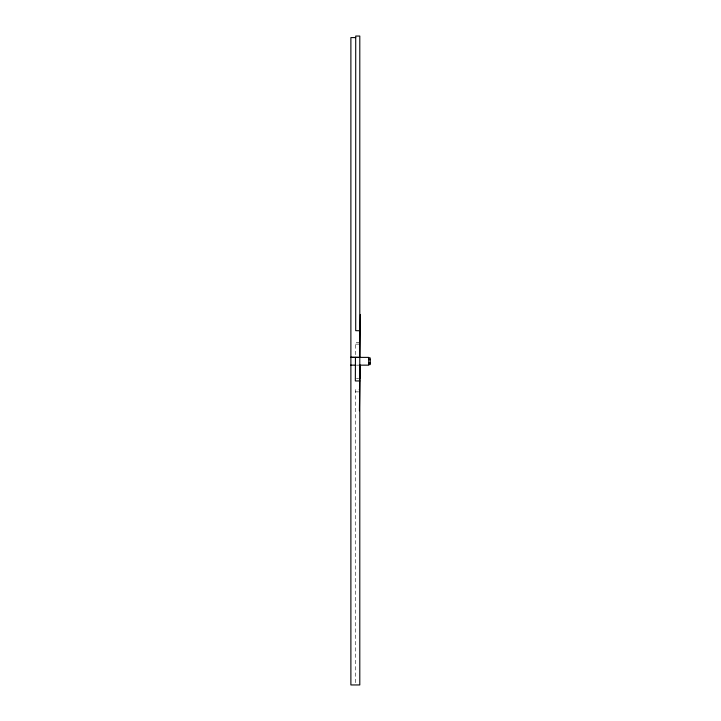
<?xml version="1.0" encoding="UTF-8"?>
<svg xmlns="http://www.w3.org/2000/svg" width="721" height="721" viewBox="0 0 721 721"><rect width="100%" height="100%" fill="white"/><g stroke="black" fill="none" stroke-linecap="round" stroke-linejoin="round"><path stroke-width="0.54" stroke-dasharray="3.6 2.7" d="M355.336 682.706L355.336 391.854L355.372 389.818L358.716 389.863M359.797 342.592L355.714 342.592L355.714 356.336M355.714 344.124L359.797 344.124M356.408 365.15L359.797 365.15M356.408 378.408L358.688 378.408M355.336 391.854L358.688 391.9"/><path stroke-width="1.08" d="M359.797 380.949L355.336 380.949L355.453 357.382M360.401 314.428L359.797 357.382L350.884 357.255M359.418 410.745L360.058 365.15M355.714 37.582L350.884 37.582L350.884 684.95L359.797 684.95L359.797 36.05L355.714 36.05L355.714 330.678L359.797 330.741M350.884 357.382L368.719 357.382L368.719 365.15L359.617 365.15L359.797 378.408M368.719 357.949L370.252 357.949L370.252 364.583L368.719 364.583M368.719 359.608L370.252 359.608M368.719 362.924L370.252 362.924M350.748 365.15L355.336 365.15"/></g></svg>
